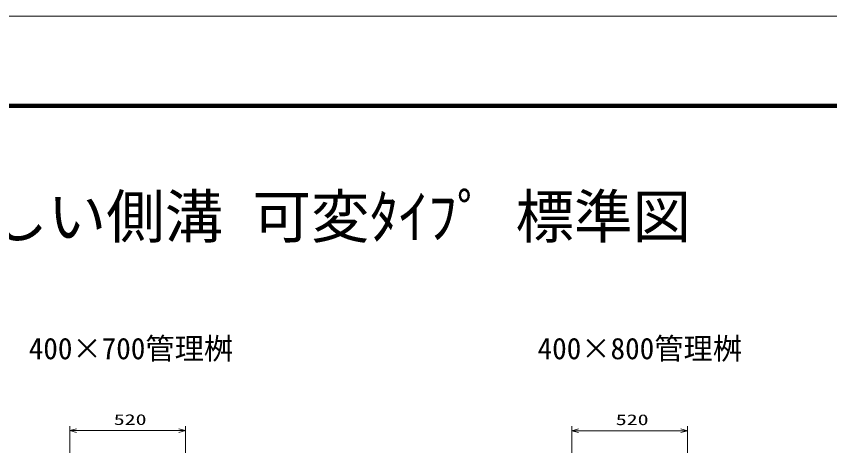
# Model space of a CAD drawing. Units: millimetres on the paper. Extents: x 0 to 841, y 0 to 594.
# Drawn here: x 373.7 to 556.2, y 497.7 to 594 of the extents above; entities that cross this region are included whole.
import ezdxf
from ezdxf.enums import TextEntityAlignment as Align

# ---------------------------------------------------------------- set-up
doc = ezdxf.new("R2010")
doc.units = ezdxf.units.MM
for name, color, linetype, lineweight in [('D-STR-DIM（寸法）', 7, 'Continuous', 13), ('D-TTL-LINE（区切線）', 7, 'Continuous', 18), ('D-TTL（外枠）', 2, 'Continuous', 140)]:
    doc.layers.add(name, color=color, linetype=linetype, lineweight=lineweight)
doc.layers.add('D-STR-TXT(文字)', color=7, linetype='Continuous')
doc.styles.add('ＭＳ ゴシック', font='')
doc.styles.get('ＭＳ ゴシック').set_extended_font_data('MS Gothic')

# ---------------------------------------------------------------- blocks, each defined once
blk = doc.blocks.new('_Open30')
at = {"color": 7, "linetype": 'Continuous', "lineweight": 13}
for p, q in [((-1, 0.2679), (0, 0)), ((0, 0), (-1, -0.2679)), ((0, 0), (-1, 0))]:
    blk.add_line(p, q, dxfattribs=at)

msp = doc.modelspace()

# ---------------------------------------------------------------- linework, layer by layer
at = {"layer": 'D-STR-DIM（寸法）'}
for p, q in [((385.699, 493.918), (385.699, 502.126)), ((411.699, 493.918), (411.699, 502.126)), ((498.332, 493.884), (498.332, 502.092)), ((524.332, 493.884), (524.332, 502.092)), ((387.199, 501.126), (410.199, 501.126)), ((499.832, 501.092), (522.832, 501.092))]:
    msp.add_line(p, q, dxfattribs=at)
at = {"layer": 'D-TTL-LINE（区切線）'}
msp.add_line((841, 594), (0, 594), dxfattribs=at)
at = {"layer": 'D-TTL（外枠）'}
msp.add_line((820.9, 573.9), (20.1, 573.9), dxfattribs=at)

# ---------------------------------------------------------------- block references
at = {"layer": 'D-STR-DIM（寸法）', "xscale": 1.5, "yscale": 1.5, "rotation": 180}
for p in [(385.699, 501.126), (498.332, 501.092)]:
    msp.add_blockref('_Open30', p, dxfattribs=at)
at = {"layer": 'D-STR-DIM（寸法）', "xscale": 1.5, "yscale": 1.5}
for p in [(411.699, 501.126), (524.332, 501.092)]:
    msp.add_blockref('_Open30', p, dxfattribs=at)

# ---------------------------------------------------------------- texts
at = {"layer": 'D-STR-DIM（寸法）', "style": 'ＭＳ ゴシック', "width": 1.5}
for p in [(395.574, 501.664), (508.207, 501.629)]:
    msp.add_text('520', height=2.405, dxfattribs=at).set_placement(p, align=Align.BOTTOM_LEFT)
at = {"layer": 'D-STR-TXT(文字)', "style": 'ＭＳ ゴシック'}
for s, height, p in [('自転車に優しい側溝 可変ﾀｲﾌﾟ 標準図', 9.621, (302.027, 541.419)), ('400×700管理桝', 4.811, (376.492, 515.671)), ('400×800管理桝', 4.811, (490.665, 515.671))]:
    msp.add_text(s, height=height, dxfattribs=at).set_placement(p, align=Align.BOTTOM_LEFT)

doc.saveas('drawing.dxf')
